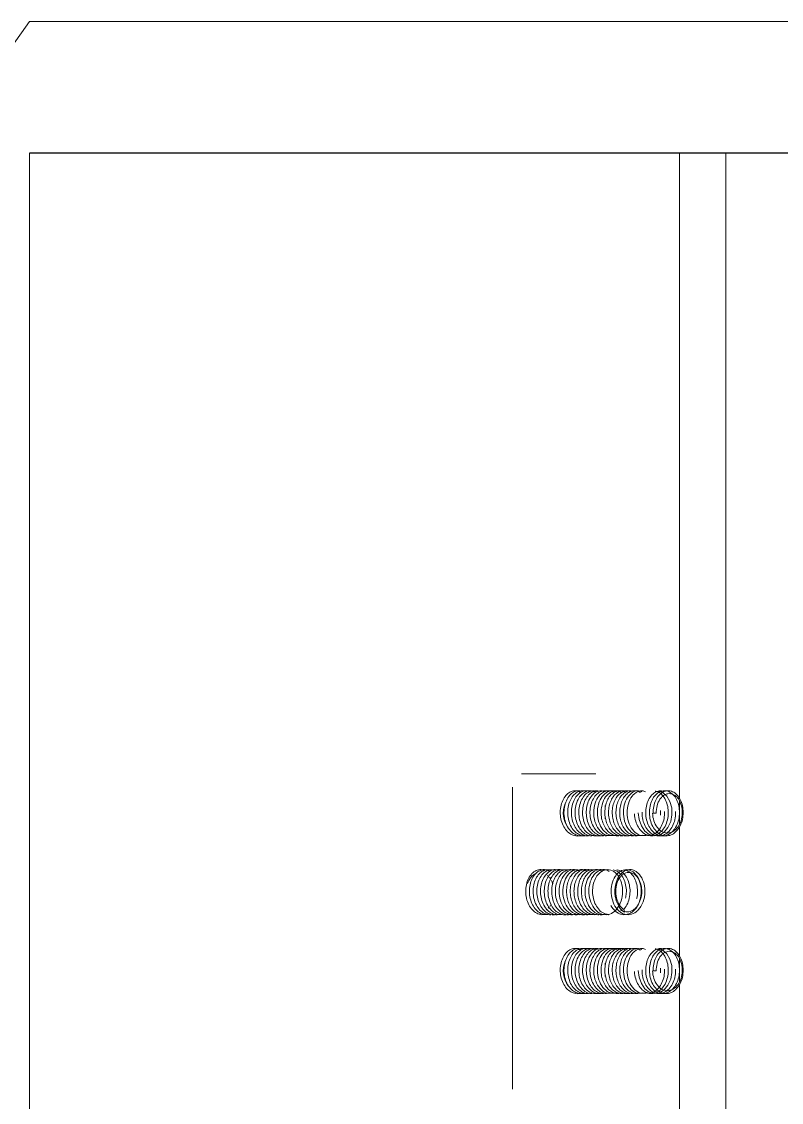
# Model space of a CAD drawing. Header units: millimetres. Extents: x -635 to 515, y -448 to 489.
# Drawn here: x -412.8 to -355, y -164.8 to -82.5 of the extents above; entities that cross this region are included whole.
import ezdxf

# ---------------------------------------------------------------- set-up
doc = ezdxf.new("R2010")
doc.units = ezdxf.units.MM

msp = doc.modelspace()

# ---------------------------------------------------------------- linework, layer by layer
at = {"color": 144, "linetype": 'Continuous', "lineweight": 18}
for p, q in [((-412.222, -82.529), (-419.293, -92.529)), ((-150.593, -82.529), (-412.222, -82.529)), ((-412.222, -92.529), (-412.222, -262.529)), ((-362.725, -92.529), (-362.725, -141.653)), ((-359.189, -92.529), (-359.189, -262.529)), ((-374.745, -139.778), (-369.089, -139.778)), ((-375.452, -163.778), (-375.452, -140.778)), ((-368.381, -142.413), (-368.381, -142.188)), ((-362.725, -141.864), (-362.725, -143.573)), ((-368.381, -143.194), (-368.381, -143.04)), ((-364.492, -142.778), (-364.734, -142.778)), ((-364.17, -142.567), (-364.167, -142.915)), ((-362.725, -143.797), (-362.725, -153.653)), ((-372.911, -147.401), (-372.874, -147.424)), ((-372.768, -147.507), (-372.698, -147.574)), ((-372.47, -147.903), (-372.366, -148.155)), ((-372.836, -150.104), (-372.881, -150.136)), ((-372.654, -149.933), (-372.723, -150.007)), ((-366.925, -150.314), (-366.946, -150.12)), ((-368.381, -154.413), (-368.381, -154.188)), ((-364.17, -154.567), (-364.167, -154.915)), ((-362.725, -153.864), (-362.725, -155.573)), ((-368.381, -155.194), (-368.381, -155.04)), ((-364.492, -154.778), (-364.734, -154.778)), ((-362.725, -155.797), (-362.725, -211.053))]:
    msp.add_line(p, q, dxfattribs=at)
at = {"color": 7, "linetype": 'Continuous', "lineweight": 25}
msp.add_line((-207.161, -92.529), (-412.222, -92.529), dxfattribs=at)
at = {"color": 144, "linetype": 'Continuous', "lineweight": 18, "flags": 128}
for points in [[(-364.297, -141.084), (-363.989, -141.194), (-363.69, -141.463), (-363.455, -141.868), (-363.321, -142.366), (-363.301, -142.883), (-363.395, -143.4), (-363.604, -143.868), (-363.897, -144.22), (-364.245, -144.432), (-364.64, -144.492), (-365.026, -144.384), (-365.357, -144.131), (-365.63, -143.739), (-365.807, -143.249), (-365.866, -142.731), (-365.866, -142.731)], [(-372.632, -147.65), (-372.581, -147.717), (-372.527, -147.8)], [(-372.498, -149.705), (-372.581, -149.838), (-372.586, -149.845)], [(-364.297, -153.084), (-363.989, -153.194), (-363.69, -153.463), (-363.455, -153.868), (-363.321, -154.366), (-363.301, -154.883), (-363.395, -155.4), (-363.604, -155.868), (-363.897, -156.22), (-364.245, -156.432), (-364.64, -156.492), (-365.026, -156.384), (-365.357, -156.131), (-365.63, -155.739), (-365.807, -155.249), (-365.866, -154.731), (-365.866, -154.731)]]:
    msp.add_lwpolyline(points, dxfattribs=at)
at = {"color": 144, "linetype": 'Continuous', "lineweight": 18}
for centre, radius, start, end in [((-369.654, -142.773), 1.918, 157.62187, 216.06655), ((-373.103, -148.444), 1.226, 116.5457, 164.97241), ((-369.654, -154.773), 1.918, 157.62187, 216.06655)]:
    msp.add_arc(centre, radius, start, end, dxfattribs=at)
for points, knots in [([(-370.312, -144.47), (-370.314, -144.47), (-370.442, -144.528), (-370.718, -144.49), (-371.092, -144.341), (-371.415, -144.026), (-371.66, -143.594), (-371.798, -143.083), (-371.818, -142.545), (-371.725, -142.028), (-371.523, -141.581), (-371.235, -141.251), (-370.892, -141.069), (-370.542, -141.036), (-370.33, -141.145), (-370.235, -141.193)], [0, 0, 0, 0, 0.001017, 0.087115, 0.171169, 0.253606, 0.339393, 0.424683, 0.506701, 0.591601, 0.67757, 0.760488, 0.84396, 0.930025, 1, 1, 1, 1]), ([(-370.068, -144.468), (-370.086, -144.475), (-370.233, -144.529), (-370.523, -144.47), (-370.888, -144.282), (-371.196, -143.938), (-371.419, -143.483), (-371.53, -142.961), (-371.524, -142.424), (-371.405, -141.918), (-371.182, -141.494), (-370.878, -141.199), (-370.551, -141.046), (-370.334, -141.076), (-370.238, -141.089)], [0, 0, 0, 0, 0.013606, 0.10681, 0.196817, 0.287131, 0.380388, 0.472072, 0.561071, 0.653745, 0.746539, 0.835639, 0.927119, 1, 1, 1, 1]), ([(-369.823, -144.468), (-369.859, -144.478), (-370.025, -144.525), (-370.326, -144.44), (-370.681, -144.216), (-370.972, -143.843), (-371.171, -143.368), (-371.256, -142.839), (-371.224, -142.305), (-371.08, -141.812), (-370.836, -141.414), (-370.518, -141.15), (-370.164, -141.029), (-369.928, -141.088), (-369.813, -141.117)], [0, 0, 0, 0, 0.025269, 0.115629, 0.202402, 0.2913, 0.38209, 0.470368, 0.557597, 0.648197, 0.737903, 0.82438, 0.914178, 1, 1, 1, 1]), ([(-369.578, -144.469), (-369.632, -144.479), (-369.817, -144.516), (-370.129, -144.401), (-370.471, -144.142), (-370.744, -143.743), (-370.918, -143.251), (-370.976, -142.717), (-370.919, -142.188), (-370.749, -141.712), (-370.486, -141.341), (-370.157, -141.112), (-369.824, -141.028), (-369.617, -141.1), (-369.53, -141.13)], [0, 0, 0, 0, 0.037469, 0.128018, 0.215219, 0.305676, 0.397035, 0.484994, 0.574011, 0.665561, 0.755202, 0.842701, 0.933818, 1, 1, 1, 1]), ([(-369.238, -144.467), (-369.342, -144.48), (-369.576, -144.509), (-369.928, -144.356), (-370.257, -144.062), (-370.51, -143.638), (-370.659, -143.132), (-370.69, -142.594), (-370.607, -142.073), (-370.414, -141.617), (-370.133, -141.275), (-369.793, -141.079), (-369.433, -141.032), (-369.209, -141.138), (-369.103, -141.188)], [0, 0, 0, 0, 0.067787, 0.15326, 0.23651, 0.323212, 0.409801, 0.492956, 0.578621, 0.665754, 0.750139, 0.834236, 0.921321, 1, 1, 1, 1]), ([(-368.921, -144.469), (-368.933, -144.473), (-369.072, -144.529), (-369.356, -144.479), (-369.725, -144.307), (-370.04, -143.974), (-370.271, -143.528), (-370.394, -143.01), (-370.398, -142.473), (-370.289, -141.962), (-370.074, -141.528), (-369.777, -141.22), (-369.443, -141.051), (-369.215, -141.073), (-369.107, -141.084)], [0, 0, 0, 0, 0.008565, 0.101533, 0.191698, 0.281266, 0.374129, 0.465837, 0.554433, 0.646562, 0.739229, 0.828277, 0.919071, 1, 1, 1, 1]), ([(-368.676, -144.468), (-368.705, -144.477), (-368.864, -144.527), (-369.16, -144.453), (-369.519, -144.243), (-369.818, -143.882), (-370.026, -143.415), (-370.122, -142.888), (-370.1, -142.352), (-369.966, -141.854), (-369.73, -141.445), (-369.418, -141.171), (-369.103, -141.04), (-368.903, -141.079), (-368.824, -141.094)], [0, 0, 0, 0, 0.02112, 0.114617, 0.204514, 0.295936, 0.38972, 0.481313, 0.571084, 0.664514, 0.757441, 0.846788, 0.939238, 1, 1, 1, 1]), ([(-368.431, -144.468), (-368.478, -144.479), (-368.655, -144.52), (-368.963, -144.418), (-369.31, -144.173), (-369.591, -143.784), (-369.776, -143.298), (-369.844, -142.766), (-369.797, -142.234), (-369.638, -141.752), (-369.382, -141.37), (-369.057, -141.126), (-368.716, -141.028), (-368.497, -141.095), (-368.398, -141.126)], [0, 0, 0, 0, 0.032553, 0.123049, 0.210009, 0.299857, 0.391009, 0.479067, 0.567344, 0.658534, 0.748223, 0.835241, 0.925847, 1, 1, 1, 1]), ([(-368.176, -144.469), (-368.244, -144.479), (-368.443, -144.508), (-368.764, -144.374), (-369.098, -144.095), (-369.36, -143.681), (-369.519, -143.18), (-369.561, -142.644), (-369.488, -142.119), (-369.304, -141.655), (-369.03, -141.301), (-368.695, -141.092), (-368.367, -141.029), (-368.169, -141.11), (-368.091, -141.142)], [0, 0, 0, 0, 0.046739, 0.136527, 0.223493, 0.314014, 0.404826, 0.492038, 0.58133, 0.672561, 0.761302, 0.84892, 0.939945, 1, 1, 1, 1]), ([(-367.85, -144.451), (-367.963, -144.468), (-368.248, -144.512), (-368.685, -144.247), (-369.067, -143.743), (-369.271, -143.064), (-369.265, -142.337), (-369.059, -141.688), (-368.713, -141.259), (-368.33, -141.065), (-367.988, -141.038), (-367.785, -141.146), (-367.698, -141.191)], [0, 0, 0, 0, 0.0745395, 0.1876016, 0.302461, 0.4185984, 0.5307499, 0.6474611, 0.7608562, 0.8464271, 0.934468, 1, 1, 1, 1]), ([(-367.586, -144.461), (-367.723, -144.47), (-368.032, -144.491), (-368.477, -144.177), (-368.833, -143.636), (-369.002, -142.94), (-368.961, -142.218), (-368.723, -141.592), (-368.324, -141.17), (-367.85, -141), (-367.549, -141.131), (-367.405, -141.193)], [0, 0, 0, 0, 0.090216, 0.20287, 0.318964, 0.434638, 0.547591, 0.664745, 0.77759, 0.893407, 1, 1, 1, 1]), ([(-367.268, -144.466), (-367.328, -144.479), (-367.505, -144.515), (-367.797, -144.43), (-368.111, -144.23), (-368.377, -143.915), (-368.576, -143.51), (-368.687, -143.052), (-368.705, -142.577), (-368.622, -142.038), (-368.381, -141.501), (-367.963, -141.125), (-367.514, -141.004), (-367.25, -141.144), (-367.14, -141.203)], [0, 0, 0, 0, 0.040035, 0.11752, 0.192009, 0.267972, 0.345977, 0.423015, 0.497201, 0.573822, 0.690012, 0.80167, 0.917433, 1, 1, 1, 1]), ([(-366.99, -144.471), (-367.02, -144.48), (-367.165, -144.52), (-367.431, -144.46), (-367.755, -144.291), (-368.035, -144.001), (-368.252, -143.616), (-368.385, -143.167), (-368.426, -142.693), (-368.377, -142.225), (-368.238, -141.793), (-368.022, -141.44), (-367.747, -141.189), (-367.436, -141.059), (-367.122, -141.047), (-366.932, -141.143), (-366.846, -141.187)], [0, 0, 0, 0, 0.019798, 0.097472, 0.172584, 0.247465, 0.325068, 0.402446, 0.476857, 0.552521, 0.630329, 0.707282, 0.781331, 0.857671, 0.935552, 1, 1, 1, 1]), ([(-366.702, -144.482), (-366.704, -144.483), (-366.821, -144.523), (-367.065, -144.481), (-367.397, -144.346), (-367.689, -144.08), (-367.923, -143.718), (-368.079, -143.28), (-368.142, -142.809), (-368.114, -142.337), (-367.997, -141.893), (-367.798, -141.518), (-367.536, -141.24), (-367.232, -141.081), (-366.942, -141.036), (-366.769, -141.103), (-366.702, -141.128)], [0, 0, 0, 0, 0.001684, 0.08224, 0.160865, 0.237637, 0.317508, 0.397915, 0.475778, 0.553115, 0.633355, 0.713479, 0.790573, 0.868722, 0.949197, 1, 1, 1, 1]), ([(-366.414, -144.471), (-366.508, -144.483), (-366.718, -144.508), (-367.036, -144.388), (-367.339, -144.156), (-367.589, -143.815), (-367.766, -143.392), (-367.852, -142.926), (-367.846, -142.451), (-367.751, -141.997), (-367.57, -141.601), (-367.322, -141.298), (-367.026, -141.108), (-366.71, -141.034), (-366.504, -141.094), (-366.405, -141.123)], [0, 0, 0, 0, 0.063595, 0.142627, 0.21886, 0.297791, 0.378013, 0.456425, 0.532804, 0.612254, 0.692352, 0.770025, 0.846905, 0.926745, 1, 1, 1, 1]), ([(-366.136, -144.466), (-366.199, -144.479), (-366.379, -144.515), (-366.673, -144.427), (-366.986, -144.224), (-367.251, -143.907), (-367.448, -143.501), (-367.557, -143.042), (-367.573, -142.567), (-367.5, -142.104), (-367.338, -141.69), (-367.105, -141.361), (-366.818, -141.146), (-366.546, -141.045), (-366.376, -141.074), (-366.314, -141.085)], [0, 0, 0, 0, 0.04522, 0.128875, 0.209286, 0.291425, 0.3757, 0.458857, 0.538982, 0.621818, 0.706131, 0.788659, 0.86887, 0.952276, 1, 1, 1, 1]), ([(-365.818, -144.461), (-365.864, -144.474), (-366.025, -144.52), (-366.308, -144.459), (-366.63, -144.286), (-366.909, -143.993), (-367.125, -143.607), (-367.256, -143.157), (-367.295, -142.683), (-367.243, -142.214), (-367.102, -141.784), (-366.885, -141.433), (-366.609, -141.185), (-366.297, -141.057), (-365.983, -141.049), (-365.792, -141.147), (-365.706, -141.191)], [0, 0, 0, 0, 0.030174, 0.106959, 0.181149, 0.255281, 0.332048, 0.408526, 0.482055, 0.556954, 0.633909, 0.709954, 0.78316, 0.858716, 0.93573, 1, 1, 1, 1]), ([(-365.554, -144.451), (-365.684, -144.469), (-365.985, -144.512), (-366.435, -144.237), (-366.813, -143.725), (-367.011, -143.042), (-366.999, -142.317), (-366.787, -141.669), (-366.408, -141.217), (-365.973, -141.012), (-365.7, -141.101), (-365.585, -141.139)], [0, 0, 0, 0, 0.088035, 0.204495, 0.323153, 0.442827, 0.558564, 0.678992, 0.79577, 0.914067, 1, 1, 1, 1]), ([(-365.228, -144.469), (-365.403, -144.48), (-365.749, -144.502), (-366.227, -144.166), (-366.578, -143.617), (-366.742, -142.918), (-366.694, -142.197), (-366.45, -141.574), (-366.048, -141.166), (-365.636, -141.007), (-365.396, -141.107), (-365.313, -141.142)], [0, 0, 0, 0, 0.117161, 0.232114, 0.350794, 0.468744, 0.584217, 0.703837, 0.818958, 0.937373, 1, 1, 1, 1]), ([(-364.581, -141.094), (-364.502, -141.107), (-364.307, -141.14), (-364.022, -141.375), (-363.766, -141.75), (-363.607, -142.235), (-363.56, -142.766), (-363.628, -143.298), (-363.813, -143.785), (-364.094, -144.171), (-364.441, -144.424), (-364.832, -144.522), (-365.226, -144.451), (-365.582, -144.221), (-365.878, -143.853), (-366.069, -143.38), (-366.155, -143.011), (-366.144, -142.826), (-366.144, -142.815)], [0, 0, 0, 0, 0.044343, 0.110578, 0.178845, 0.248254, 0.315447, 0.382473, 0.451854, 0.520241, 0.586432, 0.655313, 0.724464, 0.790881, 0.85881, 0.928262, 0.995864, 1, 1, 1, 1]), ([(-364.734, -142.778), (-364.727, -142.602), (-364.714, -142.246), (-364.55, -141.761), (-364.298, -141.378), (-363.973, -141.127), (-363.612, -141.033), (-363.248, -141.108), (-362.918, -141.342), (-362.655, -141.712), (-362.486, -142.188), (-362.428, -142.717), (-362.486, -143.251), (-362.66, -143.744), (-362.933, -144.141), (-363.276, -144.407), (-363.664, -144.52), (-364.06, -144.464), (-364.421, -144.248), (-364.721, -143.892), (-364.932, -143.426), (-365.03, -142.9), (-365.011, -142.364), (-364.879, -141.864), (-364.645, -141.454), (-364.334, -141.171), (-363.979, -141.04), (-363.611, -141.077), (-363.271, -141.276), (-362.99, -141.617), (-362.797, -142.073), (-362.714, -142.594), (-362.745, -143.132), (-362.894, -143.638), (-363.147, -144.061), (-363.476, -144.359), (-363.856, -144.509), (-364.255, -144.492), (-364.627, -144.31), (-364.942, -143.983), (-365.176, -143.539), (-365.301, -143.022), (-365.308, -142.485), (-365.202, -141.972), (-364.989, -141.536), (-364.693, -141.226), (-364.357, -141.052), (-364.126, -141.072), (-364.016, -141.082)], [0, 0, 0, 0, 0.021497, 0.043727, 0.065615, 0.086825, 0.108904, 0.131045, 0.152306, 0.174089, 0.196335, 0.217966, 0.239339, 0.261539, 0.28352, 0.304709, 0.326712, 0.348901, 0.370247, 0.391911, 0.414159, 0.435911, 0.457193, 0.479348, 0.501408, 0.522609, 0.544523, 0.566746, 0.588207, 0.609741, 0.631977, 0.653838, 0.675059, 0.697155, 0.719281, 0.740526, 0.762338, 0.784581, 0.806177, 0.827581, 0.84979, 0.871747, 0.892939, 0.914963, 0.937141, 0.958461, 0.980158, 1, 1, 1, 1]), ([(-364.492, -142.778), (-364.497, -142.59), (-364.478, -142.393), (-364.383, -142.023), (-364.307, -141.851), (-364.168, -141.643), (-364.117, -141.581), (-364.01, -141.476), (-363.954, -141.432), (-363.774, -141.32), (-363.638, -141.278), (-363.367, -141.278), (-363.231, -141.32), (-363.051, -141.432), (-362.995, -141.476), (-362.888, -141.581), (-362.837, -141.643), (-362.697, -141.851), (-362.622, -142.023), (-362.527, -142.393), (-362.507, -142.59), (-362.512, -142.778)], [0, 0, 0, 0, 0.125, 0.125, 0.25, 0.25, 0.3125, 0.3125, 0.375, 0.375, 0.5, 0.5, 0.625, 0.625, 0.6875, 0.6875, 0.75, 0.75, 0.875, 0.875, 1, 1, 1, 1]), ([(-363.025, -142.63), (-363.022, -142.754), (-363.013, -143.057), (-363.135, -143.528), (-363.364, -143.975), (-363.679, -144.304), (-364.05, -144.489), (-364.448, -144.511), (-364.829, -144.364), (-365.16, -144.069), (-365.413, -143.649), (-365.565, -143.168), (-365.572, -142.84), (-365.576, -142.694)], [0, 0, 0, 0, 0.066223, 0.161668, 0.258315, 0.351532, 0.445372, 0.542127, 0.63711, 0.729486, 0.82569, 0.921875, 1, 1, 1, 1]), ([(-363.862, -142.65), (-363.868, -142.824), (-363.88, -143.179), (-364.046, -143.682), (-364.306, -144.091), (-364.624, -144.376), (-364.861, -144.439), (-364.973, -144.468)], [0, 0, 0, 0, 0.201326, 0.410964, 0.619929, 0.82069, 1, 1, 1, 1]), ([(-362.512, -142.778), (-362.518, -142.965), (-362.549, -143.163), (-362.669, -143.533), (-362.757, -143.704), (-362.915, -143.913), (-362.972, -143.974), (-363.089, -144.08), (-363.15, -144.124), (-363.347, -144.236), (-363.495, -144.278), (-363.792, -144.278), (-363.94, -144.236), (-364.138, -144.124), (-364.198, -144.08), (-364.316, -143.974), (-364.373, -143.913), (-364.53, -143.704), (-364.618, -143.533), (-364.738, -143.163), (-364.77, -142.965), (-364.775, -142.778)], [0, 0, 0, 0, 0.125, 0.125, 0.25, 0.25, 0.3125, 0.3125, 0.375, 0.375, 0.5, 0.5, 0.625, 0.625, 0.6875, 0.6875, 0.75, 0.75, 0.875, 0.875, 1, 1, 1, 1]), ([(-373.055, -150.469), (-373.107, -150.479), (-373.289, -150.517), (-373.599, -150.405), (-373.943, -150.15), (-374.219, -149.752), (-374.395, -149.263), (-374.455, -148.729), (-374.401, -148.199), (-374.234, -147.721), (-373.972, -147.348), (-373.644, -147.115), (-373.308, -147.028), (-373.098, -147.099), (-373.009, -147.129)], [0, 0, 0, 0, 0.036468, 0.12636, 0.213619, 0.304481, 0.395461, 0.482819, 0.57251, 0.663974, 0.752777, 0.840789, 0.932113, 1, 1, 1, 1]), ([(-372.735, -150.467), (-372.83, -150.479), (-373.055, -150.508), (-373.399, -150.361), (-373.73, -150.07), (-373.986, -149.647), (-374.136, -149.143), (-374.17, -148.606), (-374.089, -148.083), (-373.899, -147.627), (-373.619, -147.282), (-373.281, -147.081), (-372.918, -147.032), (-372.691, -147.136), (-372.582, -147.186)], [0, 0, 0, 0, 0.0627191, 0.1477931, 0.2318561, 0.319168, 0.4056181, 0.4889565, 0.5754954, 0.6627658, 0.7467192, 0.8319259, 0.9194284, 1, 1, 1, 1]), ([(-372.398, -150.469), (-372.408, -150.473), (-372.545, -150.529), (-372.827, -150.481), (-373.196, -150.313), (-373.513, -149.983), (-373.747, -149.538), (-373.871, -149.022), (-373.879, -148.484), (-373.772, -147.972), (-373.559, -147.537), (-373.264, -147.226), (-372.928, -147.052), (-372.696, -147.072), (-372.586, -147.082)], [0, 0, 0, 0, 0.00749, 0.100224, 0.189509, 0.279867, 0.372796, 0.463788, 0.552605, 0.645094, 0.737325, 0.825924, 0.917357, 1, 1, 1, 1]), ([(-372.153, -150.468), (-372.181, -150.477), (-372.337, -150.528), (-372.631, -150.455), (-372.991, -150.25), (-373.292, -149.891), (-373.502, -149.426), (-373.6, -148.9), (-373.582, -148.364), (-373.45, -147.864), (-373.215, -147.453), (-372.905, -147.175), (-372.588, -147.041), (-372.384, -147.078), (-372.302, -147.093)], [0, 0, 0, 0, 0.020042, 0.113114, 0.202495, 0.294573, 0.388231, 0.478933, 0.569327, 0.662932, 0.755234, 0.844533, 0.93745, 1, 1, 1, 1]), ([(-371.908, -150.468), (-371.954, -150.479), (-372.128, -150.521), (-372.434, -150.421), (-372.783, -150.18), (-373.066, -149.793), (-373.252, -149.31), (-373.323, -148.778), (-373.279, -148.246), (-373.122, -147.761), (-372.868, -147.377), (-372.544, -147.13), (-372.2, -147.028), (-371.978, -147.094), (-371.877, -147.125)], [0, 0, 0, 0, 0.031539, 0.121454, 0.208318, 0.298645, 0.389499, 0.476806, 0.565825, 0.65701, 0.745933, 0.83331, 0.924202, 1, 1, 1, 1]), ([(-371.663, -150.47), (-371.726, -150.479), (-371.919, -150.509), (-372.235, -150.379), (-372.571, -150.103), (-372.835, -149.69), (-372.996, -149.191), (-373.04, -148.656), (-372.97, -148.129), (-372.789, -147.664), (-372.516, -147.307), (-372.182, -147.095), (-371.859, -147.029), (-371.667, -147.104), (-371.594, -147.133)], [0, 0, 0, 0, 0.043827, 0.133634, 0.221653, 0.31326, 0.404373, 0.491976, 0.582623, 0.674448, 0.763042, 0.852152, 0.944066, 1, 1, 1, 1]), ([(-371.251, -150.47), (-371.254, -150.471), (-371.384, -150.528), (-371.66, -150.489), (-372.032, -150.336), (-372.356, -150.018), (-372.598, -149.583), (-372.733, -149.071), (-372.751, -148.533), (-372.655, -148.016), (-372.451, -147.572), (-372.162, -147.248), (-371.819, -147.057), (-371.577, -147.069), (-371.456, -147.076)], [0, 0, 0, 0, 0.002467, 0.095011, 0.184413, 0.274039, 0.366621, 0.457679, 0.546026, 0.638016, 0.730163, 0.818642, 0.909433, 1, 1, 1, 1]), ([(-370.965, -150.454), (-370.999, -150.467), (-371.162, -150.528), (-371.465, -150.468), (-371.828, -150.276), (-372.136, -149.929), (-372.356, -149.471), (-372.465, -148.949), (-372.457, -148.412), (-372.335, -147.907), (-372.109, -147.486), (-371.804, -147.194), (-371.479, -147.045), (-371.264, -147.076), (-371.171, -147.09)], [0, 0, 0, 0, 0.024702, 0.116745, 0.205138, 0.29564, 0.388107, 0.47805, 0.566855, 0.659114, 0.750499, 0.83857, 0.929998, 1, 1, 1, 1]), ([(-370.694, -150.46), (-370.71, -150.468), (-370.892, -150.556), (-371.275, -150.447), (-371.737, -150.117), (-372.069, -149.534), (-372.194, -148.887), (-372.156, -148.293), (-372.009, -147.802), (-371.763, -147.407), (-371.445, -147.146), (-371.091, -147.028), (-370.856, -147.09), (-370.743, -147.119)], [0, 0, 0, 0, 0.011734, 0.129851, 0.243914, 0.362614, 0.477942, 0.564971, 0.654513, 0.742223, 0.827785, 0.916889, 1, 1, 1, 1]), ([(-370.477, -150.466), (-370.501, -150.476), (-370.694, -150.55), (-371.078, -150.407), (-371.523, -150.031), (-371.824, -149.42), (-371.925, -148.703), (-371.819, -147.999), (-371.52, -147.425), (-371.087, -147.091), (-370.659, -147.009), (-370.424, -147.155), (-370.341, -147.206)], [0, 0, 0, 0, 0.01706, 0.132569, 0.245362, 0.362349, 0.475033, 0.590685, 0.706485, 0.819064, 0.936042, 1, 1, 1, 1]), ([(-370.183, -150.467), (-370.242, -150.479), (-370.416, -150.515), (-370.705, -150.432), (-371.02, -150.234), (-371.333, -149.868), (-371.573, -149.303), (-371.638, -148.579), (-371.498, -147.888), (-371.171, -147.358), (-370.772, -147.063), (-370.504, -147.088), (-370.396, -147.099)], [0, 0, 0, 0, 0.042816, 0.127086, 0.208236, 0.29205, 0.419148, 0.541287, 0.667917, 0.792861, 0.916201, 1, 1, 1, 1]), ([(-369.905, -150.472), (-369.933, -150.48), (-370.076, -150.52), (-370.34, -150.461), (-370.664, -150.295), (-370.945, -150.006), (-371.164, -149.621), (-371.298, -149.174), (-371.34, -148.7), (-371.292, -148.23), (-371.154, -147.798), (-370.939, -147.445), (-370.665, -147.192), (-370.354, -147.059), (-370.038, -147.047), (-369.847, -147.142), (-369.76, -147.186)], [0, 0, 0, 0, 0.018948, 0.096341, 0.170768, 0.246448, 0.324271, 0.40124, 0.475304, 0.55166, 0.629556, 0.705979, 0.780024, 0.85694, 0.934778, 1, 1, 1, 1]), ([(-369.614, -150.482), (-369.616, -150.483), (-369.732, -150.523), (-369.974, -150.482), (-370.305, -150.349), (-370.599, -150.085), (-370.835, -149.723), (-370.99, -149.287), (-371.055, -148.817), (-371.029, -148.343), (-370.912, -147.897), (-370.715, -147.523), (-370.453, -147.243), (-370.15, -147.082), (-369.858, -147.036), (-369.683, -147.102), (-369.614, -147.128)], [0, 0, 0, 0, 0.0013619, 0.0817116, 0.1595189, 0.2368011, 0.3169839, 0.3970501, 0.4740899, 0.5521824, 0.6326007, 0.7122516, 0.7888523, 0.8676656, 0.9481838, 1, 1, 1, 1]), ([(-369.328, -150.471), (-369.421, -150.482), (-369.629, -150.508), (-369.945, -150.391), (-370.248, -150.16), (-370.501, -149.82), (-370.678, -149.397), (-370.765, -148.933), (-370.761, -148.458), (-370.666, -148.002), (-370.487, -147.606), (-370.239, -147.302), (-369.944, -147.109), (-369.626, -147.033), (-369.418, -147.094), (-369.318, -147.122)], [0, 0, 0, 0, 0.062677, 0.141078, 0.217447, 0.296887, 0.376975, 0.454638, 0.531507, 0.611337, 0.691167, 0.768037, 0.8457, 0.925788, 1, 1, 1, 1]), ([(-369.051, -150.466), (-369.112, -150.479), (-369.29, -150.515), (-369.581, -150.429), (-369.895, -150.228), (-370.162, -149.912), (-370.36, -149.506), (-370.469, -149.049), (-370.487, -148.573), (-370.415, -148.109), (-370.255, -147.695), (-370.022, -147.366), (-369.736, -147.148), (-369.463, -147.046), (-369.291, -147.074), (-369.229, -147.085)], [0, 0, 0, 0, 0.044272, 0.1274632, 0.2076201, 0.2904901, 0.3748377, 0.4573994, 0.5376432, 0.6210823, 0.7053252, 0.7871318, 0.8678355, 0.9517097, 1, 1, 1, 1]), ([(-368.705, -150.455), (-368.759, -150.47), (-368.927, -150.52), (-369.216, -150.461), (-369.539, -150.289), (-369.819, -149.998), (-370.036, -149.612), (-370.168, -149.163), (-370.208, -148.69), (-370.158, -148.22), (-370.018, -147.789), (-369.802, -147.438), (-369.527, -147.187), (-369.215, -147.057), (-368.892, -147.049), (-368.693, -147.151), (-368.598, -147.199)], [0, 0, 0, 0, 0.035085, 0.110731, 0.183461, 0.257545, 0.333664, 0.408882, 0.481292, 0.556026, 0.632203, 0.706873, 0.779301, 0.854571, 0.930676, 1, 1, 1, 1]), ([(-368.44, -150.46), (-368.458, -150.469), (-368.643, -150.555), (-369.027, -150.441), (-369.487, -150.102), (-369.813, -149.515), (-369.944, -148.806), (-369.866, -148.093), (-369.593, -147.495), (-369.173, -147.121), (-368.775, -147.018), (-368.552, -147.103), (-368.487, -147.127)], [0, 0, 0, 0, 0.013444, 0.131977, 0.246613, 0.365894, 0.481561, 0.598731, 0.717483, 0.832023, 0.951213, 1, 1, 1, 1]), ([(-368.217, -150.464), (-368.145, -150.481), (-367.991, -150.518), (-368.538, -150.415), (-368.834, -150.156), (-369.125, -149.763), (-369.3, -149.274), (-369.364, -148.741), (-369.312, -148.21), (-369.147, -147.731), (-368.859, -147.314), (-368.443, -147.047), (-367.951, -147.051), (-367.498, -147.346), (-367.172, -147.882), (-367.027, -148.571), (-367.091, -149.296), (-367.358, -149.93), (-367.784, -150.371), (-368.302, -150.544), (-368.827, -150.416), (-369.272, -150.011), (-369.567, -149.401), (-369.662, -148.681), (-369.55, -147.98), (-369.246, -147.411), (-368.81, -147.085), (-368.385, -147.011), (-368.156, -147.157), (-368.077, -147.207)], [0, 0, 0, 0, 0.026945, 0.05816, 0.088422, 0.119927, 0.151508, 0.181833, 0.21292, 0.244655, 0.275501, 0.316376, 0.358446, 0.398873, 0.440736, 0.482139, 0.522894, 0.564991, 0.605459, 0.647241, 0.688765, 0.729417, 0.771529, 0.812057, 0.853744, 0.895379, 0.935945, 0.97806, 1, 1, 1, 1]), ([(-366.925, -150.314), (-367.072, -150.215), (-367.212, -150.069), (-367.443, -149.706), (-367.532, -149.49), (-367.611, -149.154), (-367.629, -149.04), (-367.649, -148.817), (-367.651, -148.704), (-367.633, -148.359), (-367.586, -148.126), (-367.431, -147.712), (-367.322, -147.534), (-367.138, -147.332), (-367.073, -147.275), (-366.931, -147.176), (-366.856, -147.137), (-366.621, -147.054), (-366.454, -147.047), (-366.218, -147.11), (-366.141, -147.143), (-365.998, -147.227), (-365.931, -147.278), (-365.736, -147.466), (-365.62, -147.637), (-365.448, -148.036), (-365.393, -148.263), (-365.361, -148.601), (-365.358, -148.712), (-365.368, -148.939), (-365.381, -149.055), (-365.448, -149.399), (-365.528, -149.623), (-365.689, -149.906), (-365.749, -149.992), (-365.877, -150.144), (-365.944, -150.208), (-366.16, -150.378), (-366.328, -150.456), (-366.677, -150.51), (-366.856, -150.486), (-367.099, -150.384), (-367.175, -150.34), (-367.32, -150.233), (-367.39, -150.168), (-367.59, -149.943), (-367.704, -149.75), (-367.866, -149.323), (-367.912, -149.092), (-367.94, -148.646), (-367.923, -148.409), (-367.82, -147.962), (-367.734, -147.754), (-367.571, -147.502), (-367.511, -147.428), (-367.387, -147.301), (-367.319, -147.246), (-367.102, -147.109), (-366.939, -147.059), (-366.615, -147.063), (-366.455, -147.117), (-366.245, -147.254), (-366.178, -147.309), (-366.051, -147.442), (-365.991, -147.519), (-365.829, -147.779), (-365.746, -147.99), (-365.673, -148.323), (-365.657, -148.436), (-365.641, -148.661), (-365.641, -148.772), (-365.665, -149.115), (-365.716, -149.351), (-365.884, -149.776), (-366, -149.963), (-366.196, -150.18), (-366.264, -150.241), (-366.412, -150.348), (-366.492, -150.392), (-366.741, -150.491), (-366.921, -150.511), (-367.18, -150.464), (-367.264, -150.437), (-367.423, -150.361), (-367.497, -150.314), (-367.712, -150.142), (-367.847, -149.981), (-367.952, -149.788)], [0, 0, 0, 0, 0.03125, 0.03125, 0.0625, 0.0625, 0.078125, 0.078125, 0.09375, 0.09375, 0.125, 0.125, 0.15625, 0.15625, 0.171875, 0.171875, 0.1875, 0.1875, 0.21875, 0.21875, 0.234375, 0.234375, 0.25, 0.25, 0.28125, 0.28125, 0.3125, 0.3125, 0.328125, 0.328125, 0.34375, 0.34375, 0.375, 0.375, 0.390625, 0.390625, 0.40625, 0.40625, 0.4375, 0.4375, 0.46875, 0.46875, 0.484375, 0.484375, 0.5, 0.5, 0.53125, 0.53125, 0.5625, 0.5625, 0.59375, 0.59375, 0.625, 0.625, 0.640625, 0.640625, 0.65625, 0.65625, 0.6875, 0.6875, 0.71875, 0.71875, 0.734375, 0.734375, 0.75, 0.75, 0.78125, 0.78125, 0.796875, 0.796875, 0.8125, 0.8125, 0.84375, 0.84375, 0.875, 0.875, 0.890625, 0.890625, 0.90625, 0.90625, 0.9375, 0.9375, 0.953125, 0.953125, 0.96875, 0.96875, 1, 1, 1, 1]), ([(-367.776, -147.085), (-367.675, -147.111), (-367.456, -147.167), (-367.16, -147.441), (-366.92, -147.844), (-366.788, -148.34), (-366.754, -148.822), (-366.817, -149.107), (-366.842, -149.225)], [0, 0, 0, 0, 0.15421, 0.331221, 0.51554, 0.699268, 0.875782, 1, 1, 1, 1]), ([(-367.495, -147.081), (-367.484, -147.08), (-367.354, -147.076), (-367.114, -147.223), (-366.815, -147.517), (-366.598, -147.952), (-366.487, -148.46), (-366.488, -149), (-366.611, -149.513), (-366.787, -149.894), (-366.937, -150.042), (-366.98, -150.084)], [0, 0, 0, 0, 0.01207, 0.14387, 0.275342, 0.411434, 0.545578, 0.675412, 0.810524, 0.946164, 1, 1, 1, 1]), ([(-366.928, -147.095), (-366.863, -147.104), (-366.681, -147.127), (-366.404, -147.34), (-366.139, -147.701), (-365.966, -148.178), (-365.915, -148.7), (-365.928, -149.077), (-365.988, -149.246), (-365.991, -149.256)], [0, 0, 0, 0, 0.096354, 0.270999, 0.451777, 0.634832, 0.811391, 0.989129, 1, 1, 1, 1]), ([(-366.946, -150.12), (-367.069, -150.036), (-367.189, -149.916), (-367.387, -149.614), (-367.466, -149.435), (-367.54, -149.153), (-367.558, -149.058), (-367.58, -148.869), (-367.585, -148.775), (-367.58, -148.486), (-367.549, -148.288), (-367.435, -147.929), (-367.352, -147.768), (-367.205, -147.579), (-367.153, -147.525), (-367.042, -147.43), (-366.982, -147.389), (-366.793, -147.294), (-366.654, -147.267), (-366.384, -147.296), (-366.254, -147.352), (-366.14, -147.435)], [0, 0, 0, 0, 0.125, 0.125, 0.25, 0.25, 0.3125, 0.3125, 0.375, 0.375, 0.5, 0.5, 0.625, 0.625, 0.6875, 0.6875, 0.75, 0.75, 0.875, 0.875, 1, 1, 1, 1]), ([(-366.14, -147.435), (-366.027, -147.519), (-365.919, -147.64), (-365.746, -147.941), (-365.68, -148.121), (-365.623, -148.402), (-365.611, -148.498), (-365.6, -148.687), (-365.6, -148.78), (-365.622, -149.069), (-365.665, -149.267), (-365.805, -149.627), (-365.901, -149.788), (-366.064, -149.977), (-366.121, -150.031), (-366.243, -150.126), (-366.309, -150.166), (-366.516, -150.262), (-366.668, -150.288), (-366.962, -150.259), (-367.105, -150.204), (-367.228, -150.12)], [0, 0, 0, 0, 0.125, 0.125, 0.25, 0.25, 0.3125, 0.3125, 0.375, 0.375, 0.5, 0.5, 0.625, 0.625, 0.6875, 0.6875, 0.75, 0.75, 0.875, 0.875, 1, 1, 1, 1]), ([(-370.312, -156.47), (-370.314, -156.47), (-370.442, -156.528), (-370.718, -156.49), (-371.092, -156.341), (-371.415, -156.026), (-371.66, -155.594), (-371.798, -155.083), (-371.818, -154.545), (-371.725, -154.028), (-371.523, -153.581), (-371.235, -153.251), (-370.892, -153.069), (-370.542, -153.036), (-370.33, -153.145), (-370.235, -153.193)], [0, 0, 0, 0, 0.001017, 0.087115, 0.171169, 0.253606, 0.339393, 0.424683, 0.506701, 0.591601, 0.67757, 0.760488, 0.84396, 0.930025, 1, 1, 1, 1]), ([(-370.068, -156.468), (-370.086, -156.475), (-370.233, -156.529), (-370.523, -156.47), (-370.888, -156.282), (-371.196, -155.938), (-371.419, -155.483), (-371.53, -154.961), (-371.524, -154.424), (-371.405, -153.918), (-371.182, -153.494), (-370.878, -153.199), (-370.551, -153.046), (-370.334, -153.076), (-370.238, -153.089)], [0, 0, 0, 0, 0.013606, 0.10681, 0.196817, 0.287131, 0.380388, 0.472072, 0.561071, 0.653745, 0.746539, 0.835639, 0.927119, 1, 1, 1, 1]), ([(-369.823, -156.468), (-369.859, -156.478), (-370.025, -156.525), (-370.326, -156.44), (-370.681, -156.216), (-370.972, -155.843), (-371.171, -155.368), (-371.256, -154.839), (-371.224, -154.305), (-371.08, -153.812), (-370.836, -153.414), (-370.518, -153.15), (-370.164, -153.029), (-369.928, -153.088), (-369.813, -153.117)], [0, 0, 0, 0, 0.025269, 0.1156293, 0.2024021, 0.2912996, 0.3820898, 0.4703678, 0.5575967, 0.6481969, 0.7379028, 0.8243798, 0.9141779, 1, 1, 1, 1]), ([(-369.578, -156.469), (-369.632, -156.479), (-369.817, -156.516), (-370.129, -156.401), (-370.471, -156.142), (-370.744, -155.743), (-370.918, -155.251), (-370.976, -154.717), (-370.919, -154.188), (-370.749, -153.712), (-370.486, -153.341), (-370.157, -153.112), (-369.824, -153.028), (-369.617, -153.1), (-369.53, -153.13)], [0, 0, 0, 0, 0.037469, 0.128018, 0.215219, 0.305676, 0.397035, 0.484994, 0.574011, 0.665561, 0.755202, 0.842701, 0.933818, 1, 1, 1, 1]), ([(-369.238, -156.467), (-369.342, -156.48), (-369.576, -156.509), (-369.928, -156.356), (-370.257, -156.062), (-370.51, -155.638), (-370.659, -155.132), (-370.69, -154.594), (-370.607, -154.073), (-370.414, -153.617), (-370.133, -153.275), (-369.793, -153.079), (-369.433, -153.032), (-369.209, -153.138), (-369.103, -153.188)], [0, 0, 0, 0, 0.067787, 0.15326, 0.23651, 0.323212, 0.409801, 0.492956, 0.578621, 0.665754, 0.750139, 0.834236, 0.921321, 1, 1, 1, 1]), ([(-368.921, -156.469), (-368.933, -156.473), (-369.072, -156.529), (-369.356, -156.479), (-369.725, -156.307), (-370.04, -155.974), (-370.271, -155.528), (-370.394, -155.01), (-370.398, -154.473), (-370.289, -153.962), (-370.074, -153.528), (-369.777, -153.22), (-369.443, -153.051), (-369.215, -153.073), (-369.107, -153.084)], [0, 0, 0, 0, 0.0085653, 0.1015327, 0.1916985, 0.2812658, 0.3741288, 0.4658369, 0.5544332, 0.6465621, 0.7392285, 0.8282767, 0.9190713, 1, 1, 1, 1]), ([(-368.676, -156.468), (-368.705, -156.477), (-368.864, -156.527), (-369.16, -156.453), (-369.519, -156.243), (-369.818, -155.882), (-370.026, -155.415), (-370.122, -154.888), (-370.1, -154.352), (-369.966, -153.854), (-369.73, -153.445), (-369.418, -153.171), (-369.103, -153.04), (-368.903, -153.079), (-368.824, -153.094)], [0, 0, 0, 0, 0.0211196, 0.1146165, 0.2045139, 0.2959356, 0.3897195, 0.4813131, 0.571084, 0.6645144, 0.7574406, 0.8467876, 0.9392381, 1, 1, 1, 1]), ([(-368.431, -156.468), (-368.478, -156.479), (-368.655, -156.52), (-368.963, -156.418), (-369.31, -156.173), (-369.591, -155.784), (-369.776, -155.298), (-369.844, -154.766), (-369.797, -154.234), (-369.638, -153.752), (-369.382, -153.37), (-369.057, -153.126), (-368.716, -153.028), (-368.497, -153.095), (-368.398, -153.126)], [0, 0, 0, 0, 0.032553, 0.123049, 0.210009, 0.299857, 0.391009, 0.479067, 0.567344, 0.658534, 0.748223, 0.835241, 0.925847, 1, 1, 1, 1]), ([(-368.176, -156.469), (-368.244, -156.479), (-368.443, -156.508), (-368.764, -156.374), (-369.098, -156.095), (-369.36, -155.681), (-369.519, -155.18), (-369.561, -154.644), (-369.488, -154.119), (-369.304, -153.655), (-369.03, -153.301), (-368.695, -153.092), (-368.367, -153.029), (-368.169, -153.11), (-368.091, -153.142)], [0, 0, 0, 0, 0.046739, 0.136527, 0.223493, 0.314014, 0.404826, 0.492038, 0.58133, 0.672561, 0.761302, 0.84892, 0.939945, 1, 1, 1, 1]), ([(-367.85, -156.451), (-367.963, -156.468), (-368.248, -156.512), (-368.685, -156.247), (-369.067, -155.743), (-369.271, -155.064), (-369.265, -154.337), (-369.059, -153.688), (-368.713, -153.259), (-368.33, -153.065), (-367.988, -153.038), (-367.785, -153.146), (-367.698, -153.191)], [0, 0, 0, 0, 0.074539, 0.187602, 0.302461, 0.418598, 0.53075, 0.647461, 0.760856, 0.846427, 0.934468, 1, 1, 1, 1]), ([(-367.586, -156.461), (-367.723, -156.47), (-368.032, -156.491), (-368.477, -156.177), (-368.833, -155.636), (-369.002, -154.94), (-368.961, -154.218), (-368.723, -153.592), (-368.324, -153.17), (-367.85, -153), (-367.549, -153.131), (-367.405, -153.193)], [0, 0, 0, 0, 0.0902159, 0.2028703, 0.3189637, 0.4346377, 0.547591, 0.6647448, 0.7775899, 0.8934069, 1, 1, 1, 1]), ([(-367.268, -156.466), (-367.328, -156.479), (-367.505, -156.515), (-367.797, -156.43), (-368.111, -156.23), (-368.377, -155.915), (-368.576, -155.51), (-368.687, -155.052), (-368.705, -154.577), (-368.622, -154.038), (-368.381, -153.501), (-367.963, -153.125), (-367.514, -153.004), (-367.25, -153.144), (-367.14, -153.203)], [0, 0, 0, 0, 0.040035, 0.11752, 0.192009, 0.267972, 0.345977, 0.423015, 0.497201, 0.573822, 0.690012, 0.80167, 0.917433, 1, 1, 1, 1]), ([(-366.99, -156.471), (-367.02, -156.48), (-367.165, -156.52), (-367.431, -156.46), (-367.755, -156.291), (-368.035, -156.001), (-368.252, -155.616), (-368.385, -155.167), (-368.426, -154.693), (-368.377, -154.225), (-368.238, -153.793), (-368.022, -153.44), (-367.747, -153.189), (-367.436, -153.059), (-367.122, -153.047), (-366.932, -153.143), (-366.846, -153.187)], [0, 0, 0, 0, 0.019798, 0.097472, 0.172584, 0.247465, 0.325068, 0.402446, 0.476857, 0.552521, 0.630329, 0.707282, 0.781331, 0.857671, 0.935552, 1, 1, 1, 1]), ([(-366.702, -156.482), (-366.704, -156.483), (-366.821, -156.523), (-367.065, -156.481), (-367.397, -156.346), (-367.689, -156.08), (-367.923, -155.718), (-368.079, -155.28), (-368.142, -154.809), (-368.114, -154.337), (-367.997, -153.893), (-367.798, -153.518), (-367.536, -153.24), (-367.232, -153.081), (-366.942, -153.036), (-366.769, -153.103), (-366.702, -153.128)], [0, 0, 0, 0, 0.001684, 0.08224, 0.160865, 0.237637, 0.317508, 0.397915, 0.475778, 0.553115, 0.633355, 0.713479, 0.790573, 0.868722, 0.949197, 1, 1, 1, 1]), ([(-366.414, -156.471), (-366.508, -156.483), (-366.718, -156.508), (-367.036, -156.388), (-367.339, -156.156), (-367.589, -155.815), (-367.766, -155.392), (-367.852, -154.926), (-367.846, -154.451), (-367.751, -153.997), (-367.57, -153.601), (-367.322, -153.298), (-367.026, -153.108), (-366.71, -153.034), (-366.504, -153.094), (-366.405, -153.123)], [0, 0, 0, 0, 0.063595, 0.142627, 0.21886, 0.297791, 0.378013, 0.456425, 0.532804, 0.612254, 0.692352, 0.770025, 0.846905, 0.926745, 1, 1, 1, 1]), ([(-366.136, -156.466), (-366.199, -156.479), (-366.379, -156.515), (-366.673, -156.427), (-366.986, -156.224), (-367.251, -155.907), (-367.448, -155.501), (-367.557, -155.042), (-367.573, -154.567), (-367.5, -154.104), (-367.338, -153.69), (-367.105, -153.361), (-366.818, -153.146), (-366.546, -153.045), (-366.376, -153.074), (-366.314, -153.085)], [0, 0, 0, 0, 0.04522, 0.128875, 0.209286, 0.291425, 0.3757, 0.458857, 0.538982, 0.621818, 0.706131, 0.788659, 0.86887, 0.952276, 1, 1, 1, 1]), ([(-365.818, -156.461), (-365.864, -156.474), (-366.025, -156.52), (-366.308, -156.459), (-366.63, -156.286), (-366.909, -155.993), (-367.125, -155.607), (-367.256, -155.157), (-367.295, -154.683), (-367.243, -154.214), (-367.102, -153.784), (-366.885, -153.433), (-366.609, -153.185), (-366.297, -153.057), (-365.983, -153.049), (-365.792, -153.147), (-365.706, -153.191)], [0, 0, 0, 0, 0.0301742, 0.1069591, 0.181149, 0.2552808, 0.332048, 0.4085256, 0.4820547, 0.5569536, 0.6339092, 0.7099541, 0.7831603, 0.8587165, 0.9357303, 1, 1, 1, 1]), ([(-365.554, -156.451), (-365.684, -156.469), (-365.985, -156.512), (-366.435, -156.237), (-366.813, -155.725), (-367.011, -155.042), (-366.999, -154.317), (-366.787, -153.669), (-366.408, -153.217), (-365.973, -153.012), (-365.7, -153.101), (-365.585, -153.139)], [0, 0, 0, 0, 0.088035, 0.204495, 0.323153, 0.442827, 0.558564, 0.678992, 0.79577, 0.914067, 1, 1, 1, 1]), ([(-365.228, -156.469), (-365.403, -156.48), (-365.749, -156.502), (-366.227, -156.166), (-366.578, -155.617), (-366.742, -154.918), (-366.694, -154.197), (-366.45, -153.574), (-366.048, -153.166), (-365.636, -153.007), (-365.396, -153.107), (-365.313, -153.142)], [0, 0, 0, 0, 0.117161, 0.232114, 0.350794, 0.468744, 0.584217, 0.703837, 0.818958, 0.937373, 1, 1, 1, 1]), ([(-364.581, -153.094), (-364.502, -153.107), (-364.307, -153.14), (-364.022, -153.375), (-363.766, -153.75), (-363.607, -154.235), (-363.56, -154.766), (-363.628, -155.298), (-363.813, -155.785), (-364.094, -156.171), (-364.441, -156.424), (-364.832, -156.522), (-365.226, -156.451), (-365.582, -156.221), (-365.878, -155.853), (-366.069, -155.38), (-366.155, -155.011), (-366.144, -154.826), (-366.144, -154.815)], [0, 0, 0, 0, 0.044343, 0.110578, 0.178845, 0.248254, 0.315447, 0.382473, 0.451854, 0.520241, 0.586432, 0.655313, 0.724464, 0.790881, 0.85881, 0.928262, 0.995864, 1, 1, 1, 1]), ([(-364.734, -154.778), (-364.727, -154.602), (-364.714, -154.246), (-364.55, -153.761), (-364.298, -153.378), (-363.973, -153.127), (-363.612, -153.033), (-363.248, -153.108), (-362.918, -153.342), (-362.655, -153.712), (-362.486, -154.188), (-362.428, -154.717), (-362.486, -155.251), (-362.66, -155.744), (-362.933, -156.141), (-363.276, -156.407), (-363.664, -156.52), (-364.06, -156.464), (-364.421, -156.248), (-364.721, -155.892), (-364.932, -155.426), (-365.03, -154.9), (-365.011, -154.364), (-364.879, -153.864), (-364.645, -153.454), (-364.334, -153.171), (-363.979, -153.04), (-363.611, -153.077), (-363.271, -153.276), (-362.99, -153.617), (-362.797, -154.073), (-362.714, -154.594), (-362.745, -155.132), (-362.894, -155.638), (-363.147, -156.061), (-363.476, -156.359), (-363.856, -156.509), (-364.255, -156.492), (-364.627, -156.31), (-364.942, -155.983), (-365.176, -155.539), (-365.301, -155.022), (-365.308, -154.485), (-365.202, -153.972), (-364.989, -153.536), (-364.693, -153.226), (-364.357, -153.052), (-364.126, -153.072), (-364.016, -153.082)], [0, 0, 0, 0, 0.021497, 0.043727, 0.065615, 0.086825, 0.108904, 0.131045, 0.152306, 0.174089, 0.196335, 0.217966, 0.239339, 0.261539, 0.28352, 0.304709, 0.326712, 0.348901, 0.370247, 0.391911, 0.414159, 0.435911, 0.457193, 0.479348, 0.501408, 0.522609, 0.544523, 0.566746, 0.588207, 0.609741, 0.631977, 0.653838, 0.675059, 0.697155, 0.719281, 0.740526, 0.762338, 0.784581, 0.806177, 0.827581, 0.84979, 0.871747, 0.892939, 0.914963, 0.937141, 0.958461, 0.980158, 1, 1, 1, 1]), ([(-364.492, -154.778), (-364.497, -154.59), (-364.478, -154.393), (-364.383, -154.023), (-364.307, -153.851), (-364.168, -153.643), (-364.117, -153.581), (-364.01, -153.476), (-363.954, -153.432), (-363.774, -153.32), (-363.638, -153.278), (-363.367, -153.278), (-363.231, -153.32), (-363.051, -153.432), (-362.995, -153.476), (-362.888, -153.581), (-362.837, -153.643), (-362.697, -153.851), (-362.622, -154.023), (-362.527, -154.393), (-362.507, -154.59), (-362.512, -154.778)], [0, 0, 0, 0, 0.125, 0.125, 0.25, 0.25, 0.3125, 0.3125, 0.375, 0.375, 0.5, 0.5, 0.625, 0.625, 0.6875, 0.6875, 0.75, 0.75, 0.875, 0.875, 1, 1, 1, 1]), ([(-363.025, -154.63), (-363.022, -154.754), (-363.013, -155.057), (-363.135, -155.528), (-363.364, -155.975), (-363.679, -156.304), (-364.05, -156.489), (-364.448, -156.511), (-364.829, -156.364), (-365.16, -156.069), (-365.413, -155.649), (-365.565, -155.168), (-365.572, -154.84), (-365.576, -154.694)], [0, 0, 0, 0, 0.066223, 0.161668, 0.258315, 0.351532, 0.445372, 0.542127, 0.63711, 0.729486, 0.82569, 0.921875, 1, 1, 1, 1]), ([(-363.862, -154.65), (-363.868, -154.824), (-363.88, -155.179), (-364.046, -155.682), (-364.306, -156.091), (-364.624, -156.376), (-364.861, -156.439), (-364.973, -156.468)], [0, 0, 0, 0, 0.201326, 0.410964, 0.619929, 0.82069, 1, 1, 1, 1]), ([(-362.512, -154.778), (-362.518, -154.965), (-362.549, -155.163), (-362.669, -155.533), (-362.757, -155.704), (-362.915, -155.913), (-362.972, -155.974), (-363.089, -156.08), (-363.15, -156.124), (-363.347, -156.236), (-363.495, -156.278), (-363.792, -156.278), (-363.94, -156.236), (-364.138, -156.124), (-364.198, -156.08), (-364.316, -155.974), (-364.373, -155.913), (-364.53, -155.704), (-364.618, -155.533), (-364.738, -155.163), (-364.77, -154.965), (-364.775, -154.778)], [0, 0, 0, 0, 0.125, 0.125, 0.25, 0.25, 0.3125, 0.3125, 0.375, 0.375, 0.5, 0.5, 0.625, 0.625, 0.6875, 0.6875, 0.75, 0.75, 0.875, 0.875, 1, 1, 1, 1])]:
    msp.add_open_spline(points, degree=3, knots=knots, dxfattribs=at)

doc.saveas('drawing.dxf')
